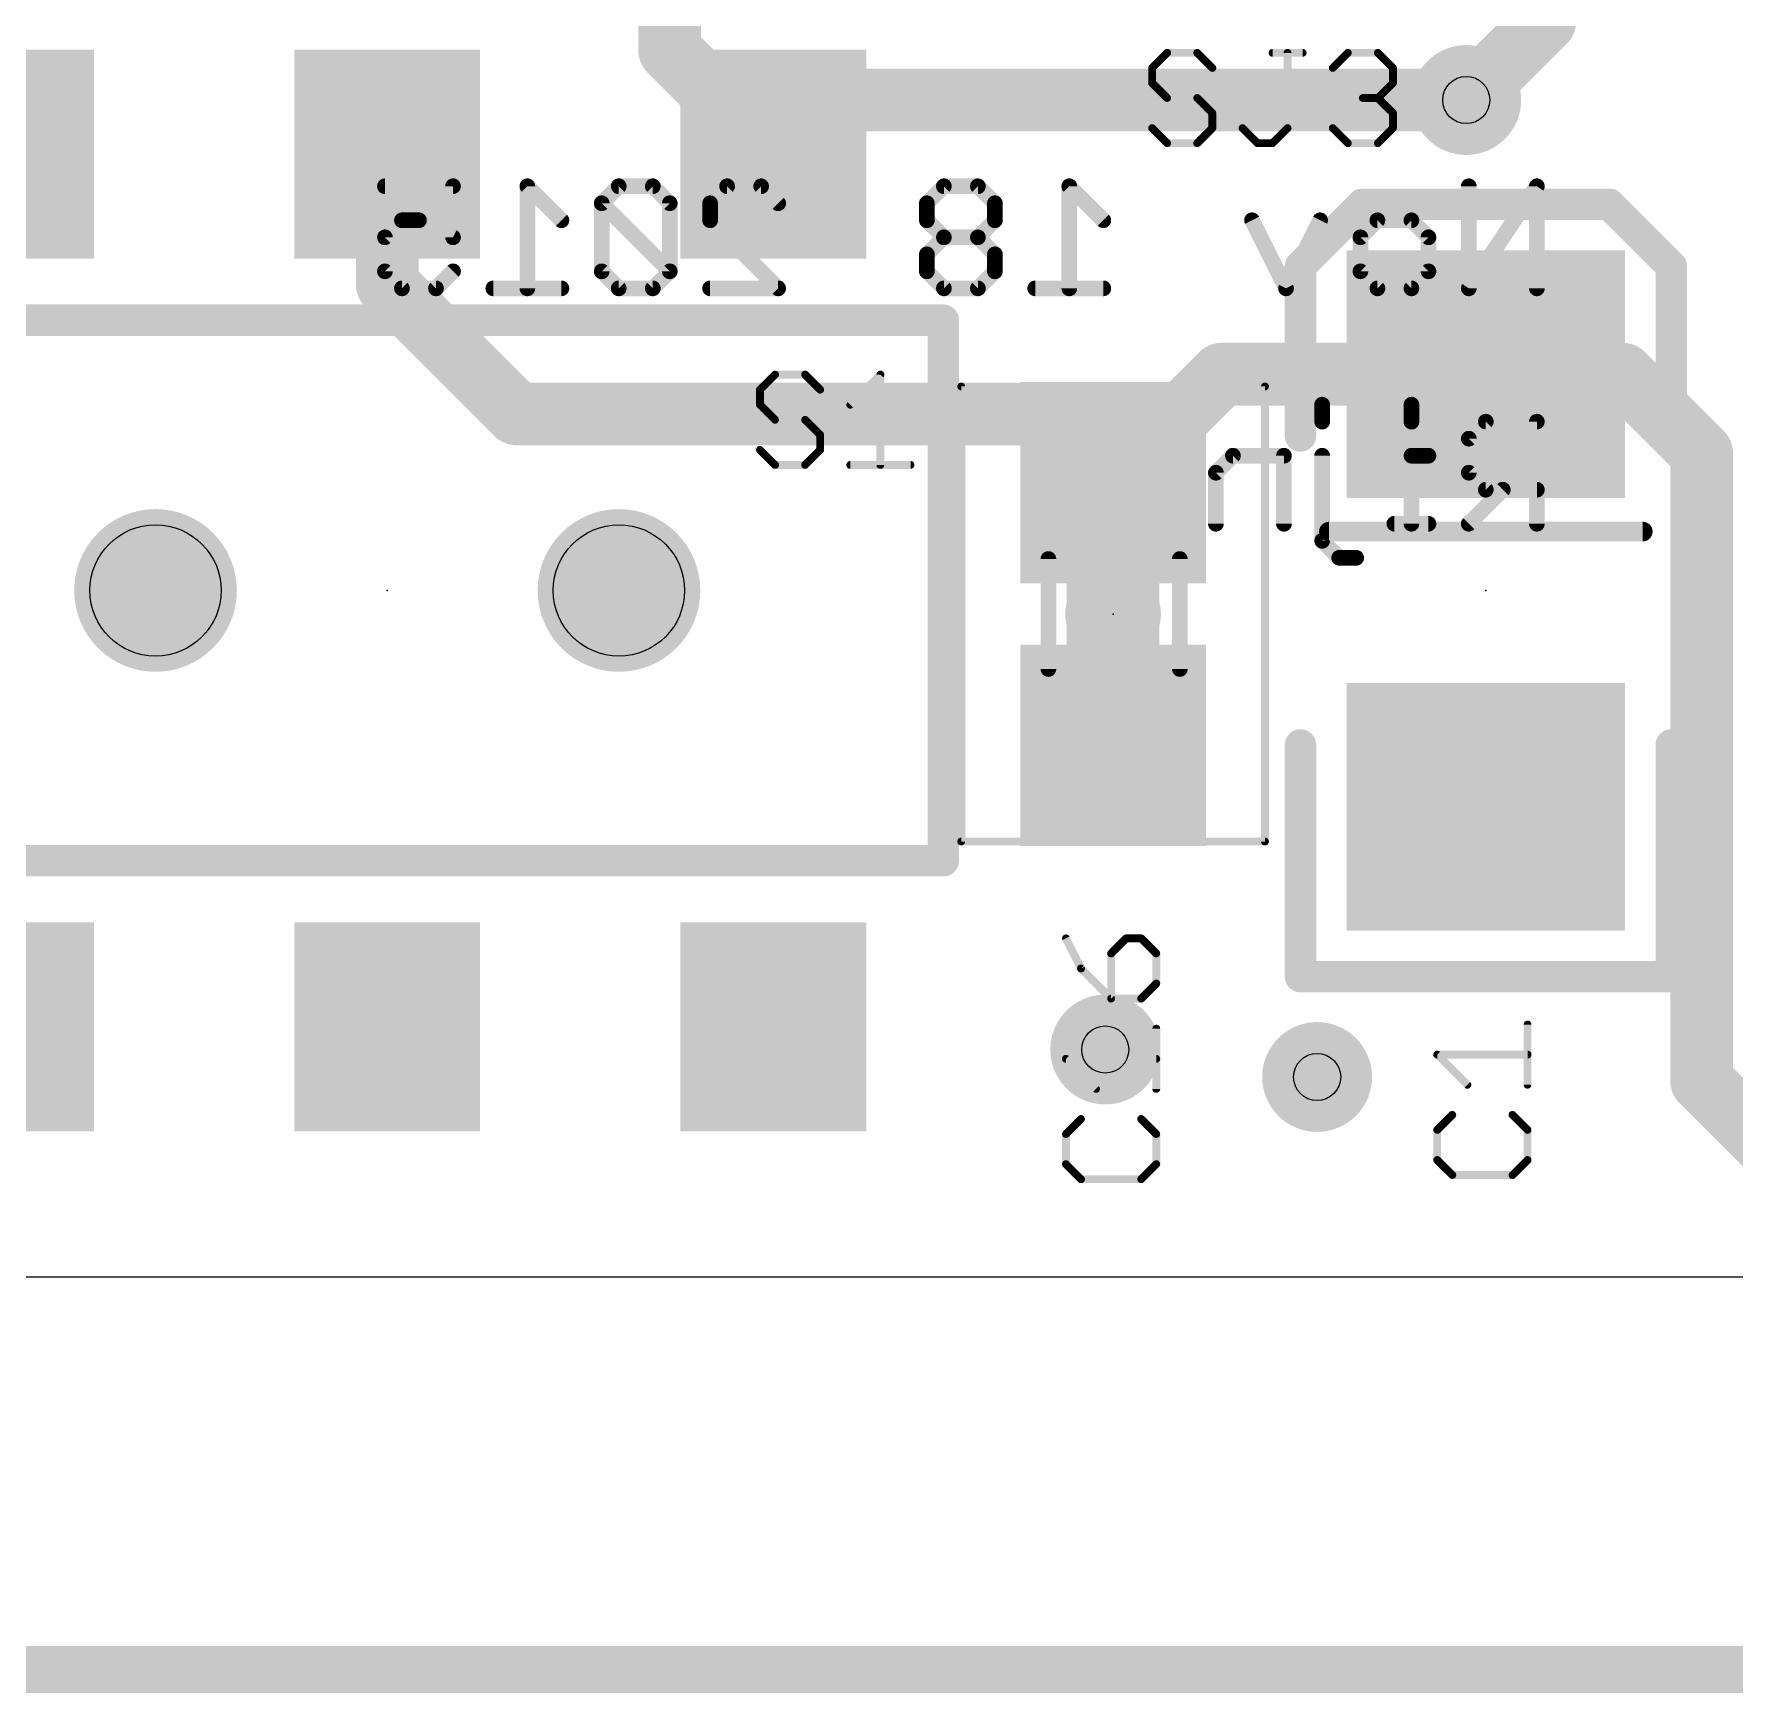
# Model space of a CAD drawing. Extents: x -17 to 51, y -3 to 114.
# Drawn here: x 18.67 to 29.68, y -2.69 to 8.05 of the extents above; entities that cross this region are included whole.
import ezdxf

# ---------------------------------------------------------------- set-up
doc = ezdxf.new("R2010")
doc.units = 0
for name, color, linetype in [('1', 22, 'CONTINUOUS'), ('16', 175, 'CONTINUOUS'), ('18', 82, 'CONTINUOUS'), ('20', 7, 'CONTINUOUS'), ('21', 253, 'CONTINUOUS'), ('23', 7, 'CONTINUOUS'), ('25', 253, 'CONTINUOUS'), ('26', 253, 'CONTINUOUS'), ('29', 253, 'CONTINUOUS'), ('30', 253, 'CONTINUOUS'), ('31', 253, 'CONTINUOUS'), ('35', 253, 'CONTINUOUS'), ('39', 22, 'CONTINUOUS'), ('44', 253, 'CONTINUOUS'), ('51', 253, 'CONTINUOUS')]:
    doc.layers.add(name, color=color, linetype=linetype)

# ---------------------------------------------------------------- blocks, each defined once
blk = doc.blocks.new('RECT')
blk.add_solid([(-0.5, -0.5), (0.5, -0.5), (-0.5, 0.5), (0.5, 0.5)])
blk = doc.blocks.new('ROUNDV')
at = {"const_width": 0.5}
blk.add_lwpolyline([(0, -0.25, 1), (0, 0.25, 1), (0, -0.25)], format="xyb", dxfattribs=at)

msp = doc.modelspace()

# ---------------------------------------------------------------- linework, layer by layer
at = {"layer": '1'}
for points, const_width in [([(22.7838, 10.668), (22.7838, 7.9412)], 0.4064), ([(22.7838, 7.9412), (23.455, 7.27)], 0.4064), ([(23.805, 7.62), (23.455, 7.27)], 0.4064), ([(27.94, 7.62), (23.805, 7.62)], 0.4064), ([(20.955, 7.27), (20.955, 6.4262)], 0.4064), ([(20.955, 6.4262), (21.7932, 5.588)], 0.4064), ([(26.3564, 5.845), (25.654, 5.1426)], 0.4064), ([(28.067, 5.845), (26.3564, 5.845)], 0.4064), ([(28.067, 5.845), (28.953, 5.845)], 0.4064), ([(28.953, 5.845), (29.464, 5.334)], 0.4064), ([(21.7932, 5.588), (25.7166, 5.588)], 0.4064), ([(25.7166, 5.588), (25.654, 5.1426)], 0.4064), ([(29.464, 5.334), (29.464, 1.27)], 0.4064), ([(29.464, 1.27), (29.972, 0.762)], 0.4064), ([(48.26, -2.54), (-2.54, -2.54)], 0.3048)]:
    msp.add_lwpolyline(points, dxfattribs=dict(at, const_width=const_width))
at = {"layer": '1', "const_width": 0.2032}
for points in [[(22.6822, 7.9412, 1), (22.8854, 7.9412)], [(22.8556, 8.013, 1), (22.712, 7.8694)], [(23.805, 7.7216, 1), (23.805, 7.5184)], [(23.8768, 7.5482, 1), (23.7332, 7.6918)], [(27.94, 7.5184, 1), (27.94, 7.7216)], [(21.0566, 7.27, 1), (20.8534, 7.27)], [(23.3832, 7.3418, 1), (23.5268, 7.1982)], [(23.3832, 7.1982, 1), (23.5268, 7.3418)], [(21.0268, 6.498, 1), (20.8832, 6.3544)], [(20.8534, 6.4262, 1), (21.0566, 6.4262)], [(26.3564, 5.9466, 1), (26.3564, 5.7434)], [(26.4282, 5.7732, 1), (26.2846, 5.9168)], [(28.067, 5.9466, 1), (28.067, 5.7434)], [(28.067, 5.7434, 1), (28.067, 5.9466)], [(29.0248, 5.9168, 1), (28.8812, 5.7732)], [(28.953, 5.7434, 1), (28.953, 5.9466)], [(21.7932, 5.6896, 1), (21.7932, 5.4864)], [(21.7214, 5.5162, 1), (21.865, 5.6598)], [(25.8172, 5.5739, 1), (25.616, 5.6021)], [(25.7166, 5.4864, 1), (25.7166, 5.6896)], [(29.5656, 5.334, 1), (29.3624, 5.334)], [(29.3922, 5.2622, 1), (29.5358, 5.4058)], [(25.5822, 5.2144, 1), (25.7258, 5.0708)], [(25.5534, 5.1567, 1), (25.7546, 5.1285)], [(29.5358, 1.3418, 1), (29.3922, 1.1982)], [(29.3624, 1.27, 1), (29.5656, 1.27)]]:
    msp.add_lwpolyline(points, format="xyb", dxfattribs=at)
at = {"layer": '16'}
for points, const_width in [([(28.448, 10.16), (28.448, 8.128)], 0.4064), ([(28.448, 8.128), (27.94, 7.62)], 0.4064), ([(50.8, -2.54), (-10.16, -2.54)], 0.3048)]:
    msp.add_lwpolyline(points, dxfattribs=dict(at, const_width=const_width))
at = {"layer": '16', "const_width": 0.2032}
for points in [[(28.5198, 8.0562, 1), (28.3762, 8.1998)], [(28.3464, 8.128, 1), (28.5496, 8.128)], [(27.8682, 7.6918, 1), (28.0118, 7.5482)]]:
    msp.add_lwpolyline(points, format="xyb", dxfattribs=at)
at = {"layer": '20'}
msp.add_line((43, 0), (2, 0), dxfattribs=at)
for centre in [(19.455, 4.445), (22.455, 4.445)]:
    msp.add_circle(centre, 0.425, dxfattribs=at)
at = {"layer": '21'}
for points, const_width in [([(27.267, 6.945), (26.867, 6.545)], 0.2032), ([(28.867, 6.945), (27.267, 6.945)], 0.2032), ([(29.267, 6.545), (28.867, 6.945)], 0.2032), ([(26.867, 6.545), (26.867, 5.445)], 0.2032), ([(29.267, 5.445), (29.267, 6.545)], 0.2032), ([(24.555, 6.195), (17.355, 6.195)], 0.2032), ([(24.555, 2.695), (24.555, 6.195)], 0.2032), ([(27.051, 4.826), (29.083, 4.826)], 0.127), ([(25.6845, 4.2926), (25.6235, 4.2926)], 0.5588), ([(26.867, 1.945), (26.867, 3.445)], 0.2032), ([(29.267, 3.445), (29.267, 1.945)], 0.2032), ([(17.355, 2.695), (24.555, 2.695)], 0.2032), ([(29.267, 1.945), (26.867, 1.945)], 0.2032)]:
    msp.add_lwpolyline(points, dxfattribs=dict(at, const_width=const_width))
for points, const_width in [([(27.267, 6.9958, 1), (27.267, 6.8942)], 0.1016), ([(27.3029, 6.9091, 1), (27.2311, 6.9809)], 0.1016), ([(28.9029, 6.9809, 1), (28.8311, 6.9091)], 0.1016), ([(28.867, 6.8942, 1), (28.867, 6.9958)], 0.1016), ([(26.9178, 6.545, 1), (26.8162, 6.545)], 0.1016), ([(26.8311, 6.5809, 1), (26.9029, 6.5091)], 0.1016), ([(29.3178, 6.545, 1), (29.2162, 6.545)], 0.1016), ([(29.2311, 6.5091, 1), (29.3029, 6.5809)], 0.1016), ([(24.6058, 6.195, 1), (24.5042, 6.195)], 0.1016), ([(24.555, 6.1442, 1), (24.555, 6.2458)], 0.1016), ([(26.8162, 5.445, 1), (26.9178, 5.445)], 0.1016), ([(29.2162, 5.445, 1), (29.3178, 5.445)], 0.1016), ([(27.051, 4.8578, 1), (27.051, 4.7943)], 0.0635), ([(29.083, 4.7943, 1), (29.083, 4.8578)], 0.0635), ([(25.6235, 4.4323, 1), (25.6235, 4.1529)], 0.2794), ([(25.6845, 4.1529, 1), (25.6845, 4.4323)], 0.2794), ([(26.9178, 3.445, 1), (26.8162, 3.445)], 0.1016), ([(29.3178, 3.445, 1), (29.2162, 3.445)], 0.1016), ([(24.555, 2.6442, 1), (24.555, 2.7458)], 0.1016), ([(24.5042, 2.695, 1), (24.6058, 2.695)], 0.1016), ([(26.867, 1.9958, 1), (26.867, 1.8942)], 0.1016), ([(26.8162, 1.945, 1), (26.9178, 1.945)], 0.1016), ([(29.2162, 1.945, 1), (29.3178, 1.945)], 0.1016), ([(29.267, 1.8942, 1), (29.267, 1.9958)], 0.1016)]:
    msp.add_lwpolyline(points, format="xyb", dxfattribs=dict(at, const_width=const_width))
at = {"layer": '23'}
for p in [(20.955, 4.445), (28.067, 4.445), (25.654, 4.2926)]:
    msp.add_point(p, dxfattribs=at)
at = {"layer": '25', "const_width": 0.0508}
for points in [[(26.0039, 7.9253), (25.9065, 7.8278)], [(26.1989, 7.9253), (26.0039, 7.9253)], [(26.2963, 7.8278), (26.1989, 7.9253)], [(26.6861, 7.9253), (26.881, 7.9253)], [(26.7835, 7.438), (26.7835, 7.9253)], [(27.0759, 7.8278), (27.1733, 7.9253)], [(27.1733, 7.9253), (27.3682, 7.9253)], [(27.3682, 7.9253), (27.4657, 7.8278)], [(25.9065, 7.8278), (25.9065, 7.7304)], [(27.4657, 7.8278), (27.4657, 7.7304)], [(25.9065, 7.7304), (26.0039, 7.6329)], [(27.4657, 7.7304), (27.3682, 7.6329)], [(26.0039, 7.6329), (26.1989, 7.6329)], [(26.1989, 7.6329), (26.2963, 7.5355)], [(27.3682, 7.6329), (27.2708, 7.6329)], [(27.3682, 7.6329), (27.4657, 7.5355)], [(26.2963, 7.5355), (26.2963, 7.438)], [(27.4657, 7.5355), (27.4657, 7.438)], [(26.0039, 7.3406), (25.9065, 7.438)], [(26.2963, 7.438), (26.1989, 7.3406)], [(26.4912, 7.438), (26.5886, 7.3406)], [(26.6861, 7.3406), (26.7835, 7.438)], [(27.1733, 7.3406), (27.0759, 7.438)], [(27.4657, 7.438), (27.3682, 7.3406)], [(26.1989, 7.3406), (26.0039, 7.3406)], [(26.5886, 7.3406), (26.6861, 7.3406)], [(27.3682, 7.3406), (27.1733, 7.3406)], [(23.4654, 5.8425), (23.368, 5.745)], [(23.6603, 5.8425), (23.4654, 5.8425)], [(23.7578, 5.745), (23.6603, 5.8425)], [(23.9527, 5.6476), (24.1476, 5.8425)], [(24.1476, 5.8425), (24.1476, 5.2578)], [(23.368, 5.745), (23.368, 5.6476)], [(23.368, 5.6476), (23.4654, 5.5501)], [(23.4654, 5.5501), (23.6603, 5.5501)], [(23.6603, 5.5501), (23.7578, 5.4527)], [(23.7578, 5.4527), (23.7578, 5.3552)], [(23.4654, 5.2578), (23.368, 5.3552)], [(23.7578, 5.3552), (23.6603, 5.2578)], [(23.6603, 5.2578), (23.4654, 5.2578)], [(23.9527, 5.2578), (24.3425, 5.2578)], [(25.3487, 2.1927), (25.4462, 1.9978)], [(25.7385, 2.1927), (25.6411, 2.0952)], [(25.836, 2.1927), (25.7385, 2.1927)], [(25.9334, 2.0952), (25.836, 2.1927)], [(25.6411, 2.0952), (25.6411, 1.8029)], [(25.9334, 1.9003), (25.9334, 2.0952)], [(25.4462, 1.9978), (25.6411, 1.8029)], [(25.836, 1.8029), (25.9334, 1.9003)], [(25.6411, 1.8029), (25.836, 1.8029)], [(28.337, 1.2451), (28.337, 1.6349)], [(25.9334, 1.2182), (25.9334, 1.608)], [(25.5436, 1.2182), (25.3487, 1.4131)], [(25.3487, 1.4131), (25.9334, 1.4131)], [(27.9472, 1.2451), (27.7523, 1.44)], [(27.7523, 1.44), (28.337, 1.44)], [(25.4462, 1.0233), (25.3487, 0.9259)], [(25.9334, 0.9259), (25.836, 1.0233)], [(27.8498, 1.0502), (27.7523, 0.9527)], [(28.337, 0.9527), (28.2396, 1.0502)], [(25.3487, 0.9259), (25.3487, 0.7309)], [(25.9334, 0.7309), (25.9334, 0.9259)], [(27.7523, 0.9527), (27.7523, 0.7578)], [(28.337, 0.7578), (28.337, 0.9527)], [(27.7523, 0.7578), (27.8498, 0.6604)], [(28.2396, 0.6604), (28.337, 0.7578)], [(25.3487, 0.7309), (25.4462, 0.6335)], [(25.836, 0.6335), (25.9334, 0.7309)], [(27.8498, 0.6604), (28.2396, 0.6604)], [(25.4462, 0.6335), (25.836, 0.6335)]]:
    msp.add_lwpolyline(points, dxfattribs=at)
at = {"layer": '25', "const_width": 0.0254}
for points in [[(26.0039, 7.938, 1), (26.0039, 7.9126)], [(26.0129, 7.9163, 1), (25.995, 7.9343)], [(26.2078, 7.9343, 1), (26.1899, 7.9163)], [(26.1989, 7.9126, 1), (26.1989, 7.938)], [(26.6861, 7.938, 1), (26.6861, 7.9126)], [(26.7962, 7.9253, 1), (26.7708, 7.9253)], [(26.881, 7.9126, 1), (26.881, 7.938)], [(27.1733, 7.938, 1), (27.1733, 7.9126)], [(27.1823, 7.9163, 1), (27.1644, 7.9343)], [(27.3772, 7.9343, 1), (27.3593, 7.9163)], [(27.3682, 7.9126, 1), (27.3682, 7.938)], [(25.9192, 7.8278, 1), (25.8938, 7.8278)], [(25.8975, 7.8368, 1), (25.9155, 7.8189)], [(26.2873, 7.8189, 1), (26.3053, 7.8368)], [(27.0669, 7.8368, 1), (27.0849, 7.8189)], [(27.4784, 7.8278, 1), (27.453, 7.8278)], [(27.4567, 7.8189, 1), (27.4747, 7.8368)], [(25.9155, 7.7394, 1), (25.8975, 7.7214)], [(25.8938, 7.7304, 1), (25.9192, 7.7304)], [(27.453, 7.7304, 1), (27.4784, 7.7304)], [(27.4747, 7.7214, 1), (27.4567, 7.7394)], [(26.0039, 7.6456, 1), (26.0039, 7.6202)], [(25.995, 7.624, 1), (26.0129, 7.6419)], [(26.2078, 7.6419, 1), (26.1899, 7.624)], [(26.1989, 7.6202, 1), (26.1989, 7.6456)], [(27.2708, 7.6456, 1), (27.2708, 7.6202)], [(27.3772, 7.6419, 1), (27.3593, 7.624)], [(27.3593, 7.6419, 1), (27.3772, 7.624)], [(27.3682, 7.6202, 1), (27.3682, 7.6456)], [(26.309, 7.5355, 1), (26.2836, 7.5355)], [(26.2873, 7.5265, 1), (26.3053, 7.5445)], [(27.4784, 7.5355, 1), (27.453, 7.5355)], [(27.4567, 7.5265, 1), (27.4747, 7.5445)], [(25.9155, 7.447, 1), (25.8975, 7.4291)], [(26.2836, 7.438, 1), (26.309, 7.438)], [(26.3053, 7.4291, 1), (26.2873, 7.447)], [(26.5002, 7.447, 1), (26.4822, 7.4291)], [(26.7708, 7.438, 1), (26.7962, 7.438)], [(26.7925, 7.4291, 1), (26.7746, 7.447)], [(27.0849, 7.447, 1), (27.0669, 7.4291)], [(27.453, 7.438, 1), (27.4784, 7.438)], [(27.4747, 7.4291, 1), (27.4567, 7.447)], [(26.0039, 7.3533, 1), (26.0039, 7.3279)], [(25.995, 7.3316, 1), (26.0129, 7.3496)], [(26.1899, 7.3496, 1), (26.2078, 7.3316)], [(26.1989, 7.3279, 1), (26.1989, 7.3533)], [(26.5886, 7.3533, 1), (26.5886, 7.3279)], [(26.5797, 7.3316, 1), (26.5976, 7.3496)], [(26.6771, 7.3496, 1), (26.6951, 7.3316)], [(26.6861, 7.3279, 1), (26.6861, 7.3533)], [(27.1733, 7.3533, 1), (27.1733, 7.3279)], [(27.1644, 7.3316, 1), (27.1823, 7.3496)], [(27.3593, 7.3496, 1), (27.3772, 7.3316)], [(27.3682, 7.3279, 1), (27.3682, 7.3533)], [(23.4654, 5.8552, 1), (23.4654, 5.8298)], [(23.4744, 5.8335, 1), (23.4565, 5.8515)], [(23.6693, 5.8515, 1), (23.6514, 5.8335)], [(23.6603, 5.8298, 1), (23.6603, 5.8552)], [(24.1603, 5.8425, 1), (24.1349, 5.8425)], [(24.1566, 5.8335, 1), (24.1386, 5.8515)], [(23.3807, 5.745, 1), (23.3553, 5.745)], [(23.359, 5.754, 1), (23.377, 5.7361)], [(23.7488, 5.7361, 1), (23.7668, 5.754)], [(23.377, 5.6566, 1), (23.359, 5.6386)], [(23.3553, 5.6476, 1), (23.3807, 5.6476)], [(23.9437, 5.6566, 1), (23.9617, 5.6386)], [(23.4654, 5.5628, 1), (23.4654, 5.5374)], [(23.4565, 5.5412, 1), (23.4744, 5.5591)], [(23.6693, 5.5591, 1), (23.6514, 5.5412)], [(23.6603, 5.5374, 1), (23.6603, 5.5628)], [(23.7705, 5.4527, 1), (23.7451, 5.4527)], [(23.7488, 5.4437, 1), (23.7668, 5.4617)], [(23.377, 5.3642, 1), (23.359, 5.3463)], [(23.7451, 5.3552, 1), (23.7705, 5.3552)], [(23.7668, 5.3463, 1), (23.7488, 5.3642)], [(23.4654, 5.2705, 1), (23.4654, 5.2451)], [(23.4565, 5.2488, 1), (23.4744, 5.2668)], [(23.6514, 5.2668, 1), (23.6693, 5.2488)], [(23.6603, 5.2451, 1), (23.6603, 5.2705)], [(23.9527, 5.2705, 1), (23.9527, 5.2451)], [(24.1349, 5.2578, 1), (24.1603, 5.2578)], [(24.3425, 5.2451, 1), (24.3425, 5.2705)], [(25.3601, 2.1984, 1), (25.3373, 2.187)], [(25.7385, 2.2054, 1), (25.7385, 2.18)], [(25.7475, 2.1837, 1), (25.7295, 2.2017)], [(25.8449, 2.2017, 1), (25.827, 2.1837)], [(25.836, 2.18, 1), (25.836, 2.2054)], [(25.6538, 2.0952, 1), (25.6284, 2.0952)], [(25.6321, 2.1042, 1), (25.65, 2.0863)], [(25.9461, 2.0952, 1), (25.9207, 2.0952)], [(25.9244, 2.0863, 1), (25.9424, 2.1042)], [(25.4551, 2.0068, 1), (25.4372, 1.9888)], [(25.4348, 1.9921, 1), (25.4575, 2.0035)], [(25.9207, 1.9003, 1), (25.9461, 1.9003)], [(25.9424, 1.8914, 1), (25.9244, 1.9093)], [(25.6411, 1.8156, 1), (25.6411, 1.7902)], [(25.6284, 1.8029, 1), (25.6538, 1.8029)], [(25.6321, 1.7939, 1), (25.65, 1.8119)], [(25.827, 1.8119, 1), (25.8449, 1.7939)], [(25.836, 1.7902, 1), (25.836, 1.8156)], [(28.3497, 1.6349, 1), (28.3243, 1.6349)], [(25.9461, 1.608, 1), (25.9207, 1.608)], [(25.3577, 1.4221, 1), (25.3397, 1.4041)], [(25.3487, 1.4258, 1), (25.3487, 1.4004)], [(25.9334, 1.4004, 1), (25.9334, 1.4258)], [(27.7613, 1.449, 1), (27.7433, 1.431)], [(27.7523, 1.4527, 1), (27.7523, 1.4273)], [(28.337, 1.4273, 1), (28.337, 1.4527)], [(25.5346, 1.2092, 1), (25.5526, 1.2272)], [(25.9207, 1.2182, 1), (25.9461, 1.2182)], [(27.9382, 1.2361, 1), (27.9562, 1.2541)], [(28.3243, 1.2451, 1), (28.3497, 1.2451)], [(25.4551, 1.0143, 1), (25.4372, 1.0323)], [(25.8449, 1.0323, 1), (25.827, 1.0143)], [(27.8587, 1.0412, 1), (27.8408, 1.0592)], [(28.2485, 1.0592, 1), (28.2306, 1.0412)], [(25.3614, 0.9259, 1), (25.336, 0.9259)], [(25.3397, 0.9348, 1), (25.3577, 0.9169)], [(25.9461, 0.9259, 1), (25.9207, 0.9259)], [(25.9244, 0.9169, 1), (25.9424, 0.9348)], [(27.765, 0.9527, 1), (27.7396, 0.9527)], [(27.7433, 0.9617, 1), (27.7613, 0.9438)], [(28.3497, 0.9527, 1), (28.3243, 0.9527)], [(28.328, 0.9438, 1), (28.346, 0.9617)], [(27.7613, 0.7668, 1), (27.7433, 0.7489)], [(28.346, 0.7489, 1), (28.328, 0.7668)], [(25.3577, 0.7399, 1), (25.3397, 0.722)], [(25.336, 0.7309, 1), (25.3614, 0.7309)], [(25.9207, 0.7309, 1), (25.9461, 0.7309)], [(25.9424, 0.722, 1), (25.9244, 0.7399)], [(27.7396, 0.7578, 1), (27.765, 0.7578)], [(27.8498, 0.6731, 1), (27.8498, 0.6477)], [(27.8408, 0.6514, 1), (27.8587, 0.6694)], [(28.2306, 0.6694, 1), (28.2485, 0.6514)], [(28.2396, 0.6477, 1), (28.2396, 0.6731)], [(28.3243, 0.7578, 1), (28.3497, 0.7578)], [(25.4462, 0.6462, 1), (25.4462, 0.6208)], [(25.4372, 0.6245, 1), (25.4551, 0.6425)], [(25.827, 0.6425, 1), (25.8449, 0.6245)], [(25.836, 0.6208, 1), (25.836, 0.6462)]]:
    msp.add_lwpolyline(points, format="xyb", dxfattribs=at)
at = {"layer": '26', "const_width": 0.1016}
for points in [[(20.9402, 7.0618), (21.3808, 7.0618)], [(21.3808, 7.0618), (21.3808, 6.7313)], [(22.0825, 6.8414), (21.8621, 7.0618)], [(21.8621, 7.0618), (21.8621, 6.4008)], [(22.4536, 7.0618), (22.3435, 6.9516)], [(22.6739, 7.0618), (22.4536, 7.0618)], [(22.7841, 6.9516), (22.6739, 7.0618)], [(23.0451, 6.9516), (23.1553, 7.0618)], [(23.1553, 7.0618), (23.3756, 7.0618)], [(23.3756, 7.0618), (23.4857, 6.9516)], [(24.5585, 7.0618), (24.4484, 6.9516)], [(24.7789, 7.0618), (24.5585, 7.0618)], [(24.889, 6.9516), (24.7789, 7.0618)], [(25.5907, 6.8414), (25.3703, 7.0618)], [(25.3703, 7.0618), (25.3703, 6.4008)], [(28.3972, 7.0618), (27.9566, 6.4008)], [(27.9566, 6.4008), (27.9566, 7.0618)], [(28.3972, 6.4008), (28.3972, 7.0618)], [(22.3435, 6.9516), (22.3435, 6.511)], [(22.7841, 6.511), (22.3435, 6.9516)], [(22.7841, 6.511), (22.7841, 6.9516)], [(23.0451, 6.8414), (23.0451, 6.9516)], [(24.4484, 6.9516), (24.4484, 6.8414)], [(24.889, 6.8414), (24.889, 6.9516)], [(21.0503, 6.8414), (20.9402, 6.7313)], [(21.1605, 6.8414), (21.0503, 6.8414)], [(21.3808, 6.7313), (21.1605, 6.8414)], [(23.4857, 6.4008), (23.0451, 6.8414)], [(24.4484, 6.8414), (24.5585, 6.7313)], [(24.7789, 6.7313), (24.889, 6.8414)], [(26.7736, 6.4008), (26.5533, 6.8414)], [(26.9939, 6.8414), (26.7736, 6.4008)], [(27.2549, 6.7313), (27.3651, 6.8414)], [(27.3651, 6.8414), (27.5854, 6.8414)], [(27.5854, 6.8414), (27.6956, 6.7313)], [(20.9402, 6.7313), (20.9402, 6.511)], [(24.5585, 6.7313), (24.4484, 6.6211)], [(24.7789, 6.7313), (24.5585, 6.7313)], [(24.889, 6.6211), (24.7789, 6.7313)], [(27.2549, 6.511), (27.2549, 6.7313)], [(27.6956, 6.7313), (27.6956, 6.511)], [(24.4484, 6.6211), (24.4484, 6.511)], [(24.889, 6.511), (24.889, 6.6211)], [(20.9402, 6.511), (21.0503, 6.4008)], [(21.2707, 6.4008), (21.3808, 6.511)], [(22.3435, 6.511), (22.4536, 6.4008)], [(22.6739, 6.4008), (22.7841, 6.511)], [(24.4484, 6.511), (24.5585, 6.4008)], [(24.7789, 6.4008), (24.889, 6.511)], [(27.3651, 6.4008), (27.2549, 6.511)], [(27.6956, 6.511), (27.5854, 6.4008)], [(21.0503, 6.4008), (21.2707, 6.4008)], [(22.0825, 6.4008), (21.6418, 6.4008)], [(22.4536, 6.4008), (22.6739, 6.4008)], [(23.0451, 6.4008), (23.4857, 6.4008)], [(24.5585, 6.4008), (24.7789, 6.4008)], [(25.5907, 6.4008), (25.15, 6.4008)], [(27.5854, 6.4008), (27.3651, 6.4008)], [(27.0075, 5.6479), (27.0075, 5.5378)], [(27.5854, 5.6479), (27.5854, 5.5378)], [(28.0667, 5.5378), (27.9566, 5.4276)], [(28.3972, 5.5378), (28.0667, 5.5378)], [(28.3972, 4.8768), (28.3972, 5.5378)], [(27.9566, 5.4276), (27.9566, 5.2073)], [(26.4296, 5.3174), (26.3194, 5.2073)], [(26.76, 5.3174), (26.4296, 5.3174)], [(26.76, 4.8768), (26.76, 5.3174)], [(27.0075, 4.7666), (27.0075, 5.3174)], [(27.6956, 5.3174), (27.5854, 5.3174)], [(27.5854, 5.3174), (27.5854, 4.8768)], [(26.3194, 5.2073), (26.3194, 4.8768)], [(27.9566, 5.2073), (28.0667, 5.0971)], [(28.1769, 5.0971), (27.9566, 4.8768)], [(28.0667, 5.0971), (28.3972, 5.0971)], [(27.6956, 4.8768), (27.4752, 4.8768)], [(27.1176, 4.6565), (27.0075, 4.7666)], [(27.2278, 4.6565), (27.1176, 4.6565)]]:
    msp.add_lwpolyline(points, dxfattribs=at)
at = {"layer": '26', "const_width": 0.0508}
for points in [[(20.9402, 7.0872, 1), (20.9402, 7.0364)], [(21.4062, 7.0618, 1), (21.3554, 7.0618)], [(21.3808, 7.0364, 1), (21.3808, 7.0872)], [(21.8875, 7.0618, 1), (21.8367, 7.0618)], [(21.8801, 7.0797, 1), (21.8442, 7.0438)], [(22.4536, 7.0872, 1), (22.4536, 7.0364)], [(22.4716, 7.0438, 1), (22.4357, 7.0797)], [(22.6919, 7.0797, 1), (22.656, 7.0438)], [(22.6739, 7.0364, 1), (22.6739, 7.0872)], [(23.1553, 7.0872, 1), (23.1553, 7.0364)], [(23.1732, 7.0438, 1), (23.1373, 7.0797)], [(23.3935, 7.0797, 1), (23.3576, 7.0438)], [(23.3756, 7.0364, 1), (23.3756, 7.0872)], [(24.5585, 7.0872, 1), (24.5585, 7.0364)], [(24.5765, 7.0438, 1), (24.5406, 7.0797)], [(24.7968, 7.0797, 1), (24.7609, 7.0438)], [(24.7789, 7.0364, 1), (24.7789, 7.0872)], [(25.3957, 7.0618, 1), (25.3449, 7.0618)], [(25.3883, 7.0797, 1), (25.3524, 7.0438)], [(27.982, 7.0618, 1), (27.9312, 7.0618)], [(28.4226, 7.0618, 1), (28.3718, 7.0618)], [(28.4183, 7.0477, 1), (28.3761, 7.0759)], [(22.3614, 6.9696, 1), (22.3255, 6.9336)], [(22.3255, 6.9696, 1), (22.3614, 6.9336)], [(22.3689, 6.9516, 1), (22.3181, 6.9516)], [(22.8095, 6.9516, 1), (22.7587, 6.9516)], [(22.7661, 6.9336, 1), (22.8021, 6.9696)], [(23.0271, 6.9696, 1), (23.0631, 6.9336)], [(23.0705, 6.9516, 1), (23.0197, 6.9516)], [(23.4678, 6.9336, 1), (23.5037, 6.9696)], [(24.4304, 6.9696, 1), (24.4663, 6.9336)], [(24.4738, 6.9516, 1), (24.423, 6.9516)], [(24.9144, 6.9516, 1), (24.8636, 6.9516)], [(24.8711, 6.9336, 1), (24.907, 6.9696)], [(21.0503, 6.8668, 1), (21.0503, 6.816)], [(21.0683, 6.8235, 1), (21.0324, 6.8594)], [(21.1719, 6.8642, 1), (21.1491, 6.8187)], [(21.1605, 6.816, 1), (21.1605, 6.8668)], [(22.0645, 6.8235, 1), (22.1004, 6.8594)], [(23.0631, 6.8594, 1), (23.0271, 6.8235)], [(23.0197, 6.8414, 1), (23.0705, 6.8414)], [(24.4663, 6.8594, 1), (24.4304, 6.8235)], [(24.423, 6.8414, 1), (24.4738, 6.8414)], [(24.8636, 6.8414, 1), (24.9144, 6.8414)], [(24.907, 6.8235, 1), (24.8711, 6.8594)], [(25.5727, 6.8235, 1), (25.6086, 6.8594)], [(26.576, 6.8528, 1), (26.5306, 6.8301)], [(27.0166, 6.8301, 1), (26.9712, 6.8528)], [(27.3651, 6.8668, 1), (27.3651, 6.816)], [(27.383, 6.8235, 1), (27.3471, 6.8594)], [(27.6034, 6.8594, 1), (27.5674, 6.8235)], [(27.5854, 6.816, 1), (27.5854, 6.8668)], [(20.9656, 6.7313, 1), (20.9148, 6.7313)], [(20.9222, 6.7492, 1), (20.9581, 6.7133)], [(21.3554, 6.7313, 1), (21.4062, 6.7313)], [(21.3695, 6.7086, 1), (21.3922, 6.754)], [(24.5585, 6.7567, 1), (24.5585, 6.7059)], [(24.5765, 6.7133, 1), (24.5406, 6.7492)], [(24.5406, 6.7133, 1), (24.5765, 6.7492)], [(24.7968, 6.7492, 1), (24.7609, 6.7133)], [(24.7609, 6.7492, 1), (24.7968, 6.7133)], [(24.7789, 6.7059, 1), (24.7789, 6.7567)], [(27.2803, 6.7313, 1), (27.2295, 6.7313)], [(27.237, 6.7492, 1), (27.2729, 6.7133)], [(27.721, 6.7313, 1), (27.6702, 6.7313)], [(27.6776, 6.7133, 1), (27.7135, 6.7492)], [(24.4738, 6.6211, 1), (24.423, 6.6211)], [(24.4304, 6.6391, 1), (24.4663, 6.6032)], [(24.9144, 6.6211, 1), (24.8636, 6.6211)], [(24.8711, 6.6032, 1), (24.907, 6.6391)], [(20.9581, 6.5289, 1), (20.9222, 6.493)], [(20.9148, 6.511, 1), (20.9656, 6.511)], [(21.3988, 6.493, 1), (21.3629, 6.5289)], [(22.3614, 6.5289, 1), (22.3255, 6.493)], [(22.3181, 6.511, 1), (22.3689, 6.511)], [(22.7587, 6.511, 1), (22.8095, 6.511)], [(22.8021, 6.493, 1), (22.7661, 6.5289)], [(22.7661, 6.493, 1), (22.8021, 6.5289)], [(24.4663, 6.5289, 1), (24.4304, 6.493)], [(24.423, 6.511, 1), (24.4738, 6.511)], [(24.8636, 6.511, 1), (24.9144, 6.511)], [(24.907, 6.493, 1), (24.8711, 6.5289)], [(27.2295, 6.511, 1), (27.2803, 6.511)], [(27.2729, 6.5289, 1), (27.237, 6.493)], [(27.6702, 6.511, 1), (27.721, 6.511)], [(27.7135, 6.493, 1), (27.6776, 6.5289)], [(21.0503, 6.4262, 1), (21.0503, 6.3754)], [(21.0324, 6.3828, 1), (21.0683, 6.4188)], [(21.2527, 6.4188, 1), (21.2886, 6.3828)], [(21.2707, 6.3754, 1), (21.2707, 6.4262)], [(21.6418, 6.4262, 1), (21.6418, 6.3754)], [(21.8367, 6.4008, 1), (21.8875, 6.4008)], [(22.0825, 6.3754, 1), (22.0825, 6.4262)], [(22.4536, 6.4262, 1), (22.4536, 6.3754)], [(22.4357, 6.3828, 1), (22.4716, 6.4188)], [(22.656, 6.4188, 1), (22.6919, 6.3828)], [(22.6739, 6.3754, 1), (22.6739, 6.4262)], [(23.0451, 6.4262, 1), (23.0451, 6.3754)], [(23.4678, 6.3828, 1), (23.5037, 6.4188)], [(23.4857, 6.3754, 1), (23.4857, 6.4262)], [(24.5585, 6.4262, 1), (24.5585, 6.3754)], [(24.5406, 6.3828, 1), (24.5765, 6.4188)], [(24.7609, 6.4188, 1), (24.7968, 6.3828)], [(24.7789, 6.3754, 1), (24.7789, 6.4262)], [(25.15, 6.4262, 1), (25.15, 6.3754)], [(25.3449, 6.4008, 1), (25.3957, 6.4008)], [(25.5907, 6.3754, 1), (25.5907, 6.4262)], [(26.7509, 6.4122, 1), (26.7963, 6.3894)], [(26.7509, 6.3894, 1), (26.7963, 6.4122)], [(27.3651, 6.4262, 1), (27.3651, 6.3754)], [(27.3471, 6.3828, 1), (27.383, 6.4188)], [(27.5674, 6.4188, 1), (27.6034, 6.3828)], [(27.5854, 6.3754, 1), (27.5854, 6.4262)], [(27.9354, 6.4149, 1), (27.9777, 6.3867)], [(27.9312, 6.4008, 1), (27.982, 6.4008)], [(28.3718, 6.4008, 1), (28.4226, 6.4008)], [(27.0329, 5.6479, 1), (26.9821, 5.6479)], [(27.6108, 5.6479, 1), (27.56, 5.6479)], [(26.9821, 5.5378, 1), (27.0329, 5.5378)], [(27.56, 5.5378, 1), (27.6108, 5.5378)], [(28.0667, 5.5632, 1), (28.0667, 5.5124)], [(28.0847, 5.5198, 1), (28.0488, 5.5557)], [(28.4226, 5.5378, 1), (28.3718, 5.5378)], [(28.3972, 5.5124, 1), (28.3972, 5.5632)], [(27.9386, 5.4456, 1), (27.9745, 5.4096)], [(27.982, 5.4276, 1), (27.9312, 5.4276)], [(26.4296, 5.3428, 1), (26.4296, 5.292)], [(26.4475, 5.2995, 1), (26.4116, 5.3354)], [(26.7854, 5.3174, 1), (26.7346, 5.3174)], [(26.76, 5.292, 1), (26.76, 5.3428)], [(27.0329, 5.3174, 1), (26.9821, 5.3174)], [(27.5854, 5.3428, 1), (27.5854, 5.292)], [(27.6108, 5.3174, 1), (27.56, 5.3174)], [(27.6956, 5.292, 1), (27.6956, 5.3428)], [(26.3448, 5.2073, 1), (26.294, 5.2073)], [(26.3014, 5.2252, 1), (26.3374, 5.1893)], [(27.9745, 5.2252, 1), (27.9386, 5.1893)], [(27.9312, 5.2073, 1), (27.982, 5.2073)], [(28.0667, 5.1225, 1), (28.0667, 5.0717)], [(28.0488, 5.0792, 1), (28.0847, 5.1151)], [(28.1948, 5.0792, 1), (28.1589, 5.1151)], [(28.3972, 5.0717, 1), (28.3972, 5.1225)], [(26.294, 4.8768, 1), (26.3448, 4.8768)], [(26.7346, 4.8768, 1), (26.7854, 4.8768)], [(27.4752, 4.9022, 1), (27.4752, 4.8514)], [(27.56, 4.8768, 1), (27.6108, 4.8768)], [(27.6956, 4.8514, 1), (27.6956, 4.9022)], [(27.9386, 4.8948, 1), (27.9745, 4.8588)], [(28.3718, 4.8768, 1), (28.4226, 4.8768)], [(27.0254, 4.7846, 1), (26.9895, 4.7487)], [(26.9821, 4.7666, 1), (27.0329, 4.7666)], [(27.1176, 4.6819, 1), (27.1176, 4.6311)], [(27.0997, 4.6385, 1), (27.1356, 4.6744)], [(27.2278, 4.6311, 1), (27.2278, 4.6819)]]:
    msp.add_lwpolyline(points, format="xyb", dxfattribs=at)
at = {"layer": '29', "const_width": 0.5266}
for points in [[(19.455, 4.1817, 1), (19.455, 4.7083, 1), (19.455, 4.1817)], [(22.455, 4.1817, 1), (22.455, 4.7083, 1), (22.455, 4.1817)]]:
    msp.add_lwpolyline(points, format="xyb", dxfattribs=at)
at = {"layer": '30', "const_width": 0.5266}
for points in [[(19.455, 4.1817, 1), (19.455, 4.7083, 1), (19.455, 4.1817)], [(22.455, 4.1817, 1), (22.455, 4.7083, 1), (22.455, 4.1817)]]:
    msp.add_lwpolyline(points, format="xyb", dxfattribs=at)
at = {"layer": '39', "const_width": 0.0508}
for points in [[(24.671, 2.8196), (24.671, 5.7656)], [(24.671, 5.7656), (26.637, 5.7656)], [(26.637, 5.7656), (26.637, 2.8196)], [(26.637, 2.8196), (24.671, 2.8196)]]:
    msp.add_lwpolyline(points, dxfattribs=at)
at = {"layer": '39', "const_width": 0.0254}
for points in [[(24.6837, 5.7656, 1), (24.6583, 5.7656)], [(24.671, 5.7783, 1), (24.671, 5.7529)], [(26.6497, 5.7656, 1), (26.6243, 5.7656)], [(26.637, 5.7529, 1), (26.637, 5.7783)], [(24.671, 2.8323, 1), (24.671, 2.8069)], [(24.6583, 2.8196, 1), (24.6837, 2.8196)], [(26.6243, 2.8196, 1), (26.6497, 2.8196)], [(26.637, 2.8069, 1), (26.637, 2.8323)]]:
    msp.add_lwpolyline(points, format="xyb", dxfattribs=at)
at = {"layer": '44'}
for centre in [(27.94, 7.62), (25.6032, 1.4732), (26.9748, 1.2954)]:
    msp.add_circle(centre, 0.1524, dxfattribs=at)
at = {"layer": '51', "const_width": 0.1016}
for points in [[(25.235, 4.6486), (25.235, 3.9366)], [(26.086, 4.6486), (26.086, 3.9366)]]:
    msp.add_lwpolyline(points, dxfattribs=at)
at = {"layer": '51', "const_width": 0.0508}
for points in [[(25.2604, 4.6486, 1), (25.2096, 4.6486)], [(26.1114, 4.6486, 1), (26.0606, 4.6486)], [(25.2096, 3.9366, 1), (25.2604, 3.9366)], [(26.0606, 3.9366, 1), (26.1114, 3.9366)]]:
    msp.add_lwpolyline(points, format="xyb", dxfattribs=at)

# ---------------------------------------------------------------- block references
at = {"layer": '1', "yscale": 1.15}
for p in [(18.455, 7.27), (20.955, 7.27), (23.455, 7.27), (18.455, 1.62), (20.955, 1.62), (23.455, 1.62)]:
    msp.add_blockref('RECT', p, dxfattribs=at)
at = {"layer": '1', "xscale": 1.6, "yscale": 1.4, "rotation": 180}
for p in [(28.067, 5.845), (28.067, 3.045)]:
    msp.add_blockref('RECT', p, dxfattribs=at)
at = {"layer": '1', "xscale": 1.1, "rotation": 270}
for p in [(25.654, 5.1426), (25.654, 3.4426)]:
    msp.add_blockref('RECT', p, dxfattribs=at)
at = {"layer": '18', "xscale": 0.7112, "yscale": 0.7112}
for p in [(27.94, 7.62), (27.94, 7.62), (25.6032, 1.4732), (25.6032, 1.4732), (26.9748, 1.2954), (26.9748, 1.2954)]:
    msp.add_blockref('ROUNDV', p, dxfattribs=at)
at = {"layer": '29', "xscale": 1.2032, "yscale": 1.3532}
for p in [(18.455, 7.27), (20.955, 7.27), (23.455, 7.27), (18.455, 1.62), (20.955, 1.62), (23.455, 1.62)]:
    msp.add_blockref('RECT', p, dxfattribs=at)
at = {"layer": '29'}
for p, xscale, yscale, rotation in [((28.067, 5.845), 1.8032, 1.6032, 180), ((25.654, 5.1426), 1.3032, 1.2032, 270), ((25.654, 3.4426), 1.3032, 1.2032, 270), ((28.067, 3.045), 1.8032, 1.6032, 180)]:
    msp.add_blockref('RECT', p, dxfattribs=dict(at, xscale=xscale, yscale=yscale, rotation=rotation))
at = {"layer": '31', "yscale": 1.15}
for p in [(18.455, 7.27), (20.955, 7.27), (23.455, 7.27), (18.455, 1.62), (20.955, 1.62), (23.455, 1.62)]:
    msp.add_blockref('RECT', p, dxfattribs=at)
at = {"layer": '31', "xscale": 1.6, "yscale": 1.4, "rotation": 180}
for p in [(28.067, 5.845), (28.067, 3.045)]:
    msp.add_blockref('RECT', p, dxfattribs=at)
at = {"layer": '31', "xscale": 1.1, "rotation": 270}
for p in [(25.654, 5.1426), (25.654, 3.4426)]:
    msp.add_blockref('RECT', p, dxfattribs=at)
at = {"layer": '35', "xscale": 0.3998, "yscale": 0.6, "rotation": 270}
msp.add_blockref('RECT', (25.654, 4.2926), dxfattribs=at)
at = {"layer": '51', "xscale": 0.5001, "yscale": 0.95, "rotation": 270}
for p in [(25.6591, 4.8807), (25.6591, 3.7124)]:
    msp.add_blockref('RECT', p, dxfattribs=at)

doc.saveas('drawing.dxf')
